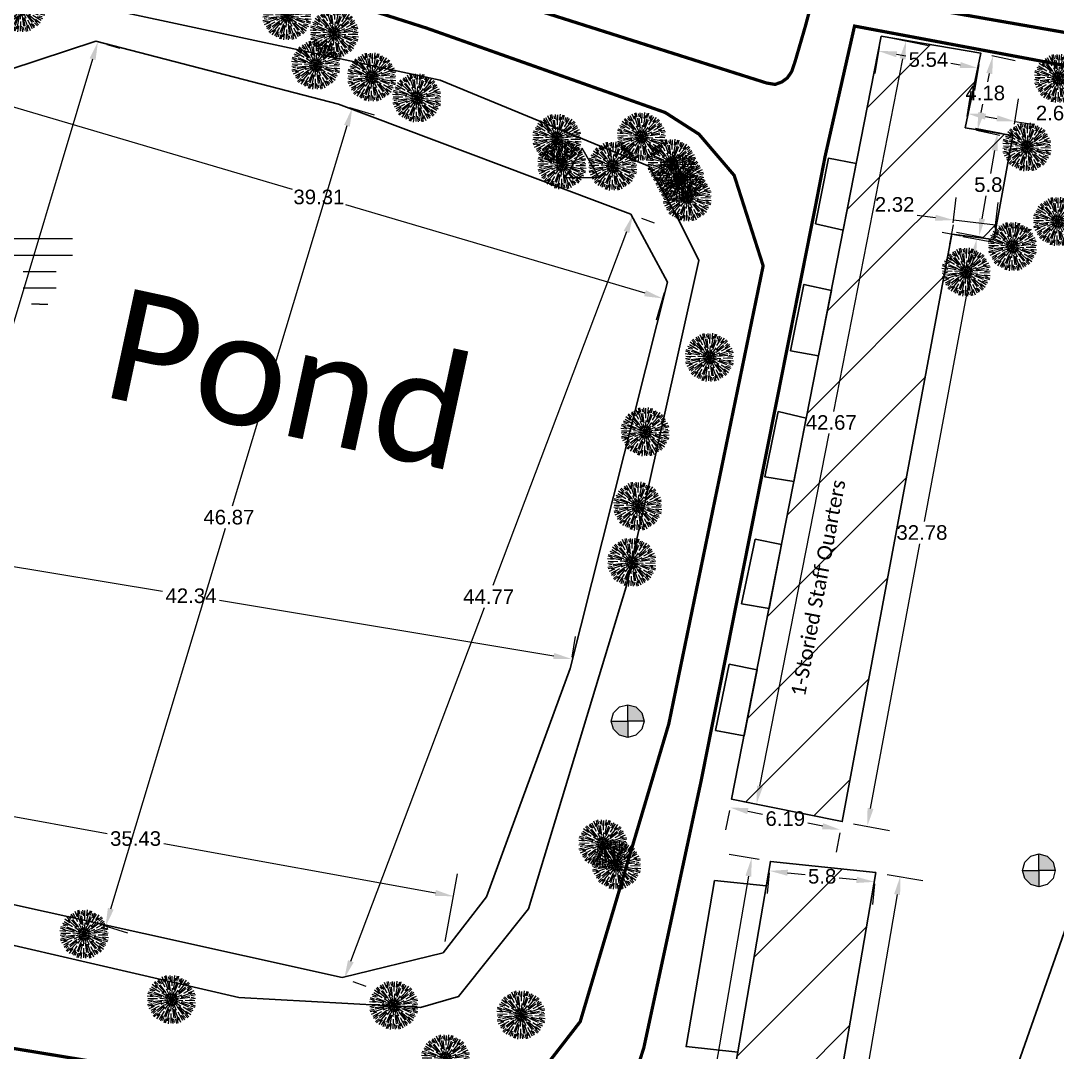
# Model space of a CAD drawing. Header units: metres. Extents: x 347471 to 695982, y 2547992 to 5097170.
# Drawn here: x 347566.7 to 347623.6, y 2548538.6 to 2548595.2 of the extents above; entities that cross this region are included whole.
import ezdxf

# ---------------------------------------------------------------- set-up
doc = ezdxf.new("R2010")
doc.units = ezdxf.units.M
doc.header["$PDMODE"] = 1
doc.header["$PDSIZE"] = -1
for name, color, linetype in [('Building', 1, 'Continuous'), ('Dim', 1, 'Continuous'), ('Electric Pole', 1, 'Continuous'), ('Gate', 1, 'Continuous'), ('POND', 176, 'Continuous'), ('pucca building', 140, 'Continuous'), ('Station Point', 1, 'Continuous'), ('Toe-Bottom line', 30, 'Continuous'), ('V-NODE-TREE', 62, 'Continuous'), ('WL', 5, 'Continuous')]:
    doc.layers.add(name, color=color, linetype=linetype)
doc.layers.add('Paved Road', color=201, linetype='Continuous', lineweight=18)
doc.layers.add('Property Line', color=1, linetype='Continuous', lineweight=30)
doc.styles.add('SFTR_Arial', font='arial.ttf')
doc.dimstyles.new('ISO-25', dxfattribs={"dimtxt": 2.5, "dimasz": 2.5, "dimexe": 1.25, "dimexo": 0.625, "dimtad": 1, "dimtxsty": 'Standard', "dimcen": 2.5, "dimadec": 0, "dimazin": 0, "dimtfac": 1, "dimtmove": 0, "dimatfit": 3, "dimfxl": 1, "dimarcsym": 0})
pattern_1 = [(45, (-358.141, 2.8265), (-2.2450640303, 2.2450640303), [])]

# ---------------------------------------------------------------- blocks, each defined once
blk = doc.blocks.new('Triangle_Large')
at = {"color": 0, "linetype": 'Continuous', "flags": 128}
blk.add_lwpolyline([(0, 1.08), (-0.92907, -0.54), (0.92907, -0.54)], close=True, dxfattribs=at)
blk = doc.blocks.new('Cross')
at = {"color": 0, "linetype": 'Continuous', "flags": 128}
for points in [[(0.54, 0), (-0.533, 0)], [(0, 0.534), (0, -0.534)]]:
    blk.add_lwpolyline(points, dxfattribs=at)
blk = doc.blocks.new('Waterfalls')
at = {"color": 0, "linetype": 'Continuous', "flags": 128}
for points in [[(-1.8, 2.7), (1.8, 2.7)], [(-1.8, 1.8), (1.8, 1.8)], [(-0.9, 0.9), (0.9, 0.9)], [(-0.9, 0), (0.9, 0)], [(-0.45, 0), (0, 0)], [(0, 0), (0, 0)], [(0, -0.9), (-0.45, -0.9)], [(0, -0.9), (0.45, -0.9)]]:
    blk.add_lwpolyline(points, dxfattribs=at)
blk = doc.blocks.new('Tree 6')
at = {"color": 0, "linetype": 'ByBlock', "lineweight": -2}
for p, q in [((-0.0535, 0.0869), (-0.066, 0.1055)), ((-0.0341, 0.087), (-0.0476, 0.1123)), ((-0.0211, 0.0671), (-0.0367, 0.1137)), ((-0.0185, 0.0919), (-0.0252, 0.1215)), ((-0.007, 0.051), (-0.0164, 0.1089)), ((-0.0101, 0.0987), (-0.0112, 0.1234)), ((-0.0029, 0.1021), (-0.0044, 0.1244)), ((0.0076, 0.1), (0.0063, 0.1165)), ((0.014, 0.0924), (0.0149, 0.121)), ((0.0153, 0.0686), (0.0251, 0.1168)), ((0.0299, 0.0888), (0.0389, 0.1178)), ((0.0405, 0.0905), (0.052, 0.1125)), ((0.0485, 0.0898), (0.0584, 0.1099)), ((-0.0898, 0.0485), (-0.1099, 0.0584)), ((-0.0828, 0.0566), (-0.0977, 0.0637)), ((-0.073, 0.0583), (-0.0974, 0.0734)), ((-0.0518, 0.0476), (-0.0886, 0.0801)), ((-0.0619, 0.0703), (-0.0826, 0.0926)), ((-0.0581, 0.0804), (-0.0714, 0.1013)), ((-0.0316, 0.0407), (-0.0686, 0.0861)), ((-0.0434, 0.0904), (-0.0528, 0.104)), ((-0.0263, 0.0426), (-0.0506, 0.0819)), ((-0.02, 0.0391), (-0.0429, 0.0841)), ((-0.0049, 0.0195), (-0.0149, 0.0567)), ((-0.0015, 0.05), (-0.0029, 0.0962)), ((0.0023, 0.0439), (0.0049, 0.0943)), ((0.0055, 0.0193), (0.0154, 0.0566)), ((0.0194, 0.0477), (0.0402, 0.1025)), ((0.0237, 0.0441), (0.0456, 0.0848)), ((0.0239, 0.0369), (0.0513, 0.0792)), ((0.0407, 0.0316), (0.0861, 0.0686)), ((0.0476, 0.0518), (0.0801, 0.0886)), ((0.0566, 0.0828), (0.0637, 0.0977)), ((0.0583, 0.073), (0.0734, 0.0974)), ((0.0703, 0.0619), (0.0926, 0.0826)), ((0.0804, 0.0581), (0.1013, 0.0714)), ((0.0869, 0.0535), (0.1055, 0.066)), ((0.0904, 0.0434), (0.104, 0.0528)), ((-0.0924, 0.014), (-0.121, 0.0149)), ((-0.0888, 0.0299), (-0.1178, 0.0389)), ((-0.0686, 0.0153), (-0.1168, 0.0251)), ((-0.1, 0.0076), (-0.1165, 0.0063)), ((-0.0905, 0.0405), (-0.1125, 0.052)), ((-0.0477, 0.0194), (-0.1025, 0.0402)), ((-0.0439, 0.0023), (-0.0943, 0.0049)), ((-0.0441, 0.0237), (-0.0848, 0.0456)), ((-0.0369, 0.0239), (-0.0792, 0.0513)), ((-0.0193, 0.0055), (-0.0566, 0.0154)), ((0, 0), (-0.0423, -0.0013)), ((-0.014, 0.0144), (-0.0413, 0.0417)), ((0, 0), (-0.0372, 0.02)), ((0, 0), (-0.036, -0.0222)), ((0, 0), (-0.0338, 0.0017)), ((0, 0), (-0.0302, -0.0154)), ((0, 0), (-0.0284, 0.0184)), ((0, 0), (-0.0222, 0.036)), ((0, 0), (-0.02, -0.0372)), ((0, 0), (-0.0184, -0.0284)), ((0, 0), (-0.0154, 0.0302)), ((0, 0), (-0.0017, -0.0338)), ((0, 0), (-0.0013, 0.0423)), ((0, 0), (0.02, 0.0372)), ((0, 0), (0.0017, 0.0338)), ((0, 0), (0.0184, 0.0284)), ((0, 0), (0.036, 0.0222)), ((0, 0), (0.0302, 0.0154)), ((0, 0), (0.0423, 0.0013)), ((0, 0), (0.0154, -0.0302)), ((0, 0), (0.0013, -0.0423)), ((0, 0), (0.0338, -0.0017)), ((0, 0), (0.0372, -0.02)), ((0, 0), (0.0284, -0.0184)), ((0, 0), (0.0222, -0.036)), ((0.0144, 0.014), (0.0417, 0.0413)), ((0.0195, 0.0049), (0.0567, 0.0149)), ((0.0391, 0.02), (0.0841, 0.0429)), ((0.0426, 0.0263), (0.0819, 0.0506)), ((0.05, 0.0015), (0.0962, 0.0029)), ((0.051, 0.007), (0.1089, 0.0164)), ((0.0671, 0.0211), (0.1137, 0.0367)), ((0.087, 0.0341), (0.1123, 0.0476)), ((0.0919, 0.0185), (0.1215, 0.0252)), ((0.0987, 0.0101), (0.1234, 0.0112)), ((0.1021, 0.0029), (0.1244, 0.0044)), ((-0.1021, -0.0029), (-0.1244, -0.0044)), ((-0.0987, -0.0101), (-0.1234, -0.0112)), ((-0.0919, -0.0185), (-0.1215, -0.0252)), ((-0.0671, -0.0211), (-0.1137, -0.0367)), ((-0.087, -0.0341), (-0.1123, -0.0476)), ((-0.051, -0.007), (-0.1089, -0.0164)), ((-0.0904, -0.0434), (-0.104, -0.0528)), ((-0.05, -0.0015), (-0.0962, -0.0029)), ((-0.0407, -0.0316), (-0.0861, -0.0686)), ((-0.0391, -0.02), (-0.0841, -0.0429)), ((-0.0426, -0.0263), (-0.0819, -0.0506)), ((-0.0476, -0.0518), (-0.0801, -0.0886)), ((-0.0195, -0.0049), (-0.0567, -0.0149)), ((-0.0239, -0.0369), (-0.0513, -0.0792)), ((-0.0237, -0.0441), (-0.0456, -0.0848)), ((-0.0144, -0.014), (-0.0417, -0.0413)), ((-0.0194, -0.0477), (-0.0402, -0.1025)), ((-0.0055, -0.0193), (-0.0154, -0.0566)), ((-0.0023, -0.0439), (-0.0049, -0.0943)), ((0.0015, -0.05), (0.0029, -0.0962)), ((0.0049, -0.0195), (0.0149, -0.0567)), ((0.007, -0.051), (0.0164, -0.1089)), ((0.014, -0.0144), (0.0413, -0.0417)), ((0.0193, -0.0055), (0.0566, -0.0154)), ((0.02, -0.0391), (0.0429, -0.0841)), ((0.0263, -0.0426), (0.0506, -0.0819)), ((0.0316, -0.0407), (0.0686, -0.0861)), ((0.0369, -0.0239), (0.0792, -0.0513)), ((0.0439, -0.0023), (0.0943, -0.0049)), ((0.0441, -0.0237), (0.0848, -0.0456)), ((0.0477, -0.0194), (0.1025, -0.0402)), ((0.0518, -0.0476), (0.0886, -0.0801)), ((0.0686, -0.0153), (0.1168, -0.0251)), ((0.0888, -0.0299), (0.1178, -0.0389)), ((0.0898, -0.0485), (0.1099, -0.0584)), ((0.0905, -0.0405), (0.1125, -0.052)), ((0.0924, -0.014), (0.121, -0.0149)), ((0.1, -0.0076), (0.1165, -0.0063)), ((-0.0869, -0.0535), (-0.1055, -0.066)), ((-0.0804, -0.0581), (-0.1013, -0.0714)), ((-0.0703, -0.0619), (-0.0926, -0.0826)), ((-0.0583, -0.073), (-0.0734, -0.0974)), ((-0.0566, -0.0828), (-0.0637, -0.0977)), ((-0.0485, -0.0898), (-0.0584, -0.1099)), ((-0.0405, -0.0905), (-0.052, -0.1125)), ((-0.0299, -0.0888), (-0.0389, -0.1178)), ((-0.0153, -0.0686), (-0.0251, -0.1168)), ((-0.014, -0.0924), (-0.0149, -0.121)), ((-0.0076, -0.1), (-0.0063, -0.1165)), ((0.0029, -0.1021), (0.0044, -0.1244)), ((0.0101, -0.0987), (0.0112, -0.1234)), ((0.0185, -0.0919), (0.0252, -0.1215)), ((0.0211, -0.0671), (0.0367, -0.1137)), ((0.0341, -0.087), (0.0476, -0.1123)), ((0.0434, -0.0904), (0.0528, -0.104)), ((0.0535, -0.0869), (0.066, -0.1055)), ((0.0581, -0.0804), (0.0714, -0.1013)), ((0.0619, -0.0703), (0.0826, -0.0926)), ((0.073, -0.0583), (0.0974, -0.0734)), ((0.0828, -0.0566), (0.0977, -0.0637))]:
    blk.add_line(p, q, dxfattribs=at)
blk = doc.blocks.new('Benchmark')
at = {"linetype": 'Continuous'}
for points in [[(0, 0), (0, 1.8), (0.9, 1.55), (1.55, 0.9), (1.8, 0)], [(0, 0), (0, -1.8), (-0.9, -1.55), (-1.55, -0.9), (-1.8, 0)]]:
    blk.add_hatch(color=0, dxfattribs=at).paths.add_polyline_path(points)
at = {"color": 0, "linetype": 'Continuous', "flags": 128}
for points in [[(-1.8, 0), (-1.55, 0.9), (-0.9, 1.55), (0, 1.8), (0.9, 1.55), (1.55, 0.9), (1.8, 0), (1.55, -0.9), (0.9, -1.55), (0, -1.8), (-0.9, -1.55), (-1.55, -0.9)], [(0, 0), (0, 1.8), (0.9, 1.55), (1.55, 0.9), (1.8, 0)], [(0, 0), (0, -1.8), (-0.9, -1.55), (-1.55, -0.9), (-1.8, 0)]]:
    blk.add_lwpolyline(points, close=True, dxfattribs=at)
blk = doc.blocks.new('*D25')
at = {"layer": 'Defpoints', "color": 0, "transparency": 16777216}
for p in [(347624.703, 2548547.177), (347614.184, 2548517.238), (347617.378, 2548516.115)]:
    blk.add_point(p, dxfattribs=at)
at = {"layer": 'Dim', "color": 0, "lineweight": -2, "transparency": 16777216}
for p, q in [((347625.293, 2548546.97), (347629.077, 2548545.641)), ((347627.566, 2548545.112), (347622.852, 2548531.694)), ((347617.71, 2548517.059), (347622.424, 2548530.477)), ((347614.774, 2548517.03), (347618.557, 2548515.701))]:
    blk.add_line(p, q, dxfattribs=at)
at = {"layer": 'Dim', "color": 0, "transparency": 16777216}
for points in [[(347627.409, 2548545.167), (347627.723, 2548545.056), (347627.897, 2548546.055)], [(347617.552, 2548517.114), (347617.867, 2548517.004), (347617.378, 2548516.115)]]:
    blk.add_solid(points, dxfattribs=at)
at = {"layer": 'Dim', "color": 0, "transparency": 16777216, "insert": (347622.638, 2548531.085), "char_height": 0.8, "attachment_point": 5, "style": 'SFTR_Arial'}
blk.add_mtext('31.73', dxfattribs=at)
blk = doc.blocks.new('*D106')
at = {"layer": 'Defpoints', "color": 0, "transparency": 16777216}
for p in [(347613.649, 2548548.439), (347608.534, 2548518.59), (347609.875, 2548518.36)]:
    blk.add_point(p, dxfattribs=at)
at = {"layer": 'Dim', "color": 0, "lineweight": -2, "transparency": 16777216}
for p, q in [((347614.265, 2548548.333), (347616.222, 2548547.998)), ((347614.821, 2548547.223), (347612.537, 2548533.893)), ((347610.044, 2548519.345), (347612.328, 2548532.676)), ((347609.15, 2548518.484), (347611.107, 2548518.149))]:
    blk.add_line(p, q, dxfattribs=at)
at = {"layer": 'Dim', "color": 0, "transparency": 16777216}
for points in [[(347614.657, 2548547.251), (347614.986, 2548547.195), (347614.99, 2548548.209)], [(347609.88, 2548519.373), (347610.208, 2548519.317), (347609.875, 2548518.36)]]:
    blk.add_solid(points, dxfattribs=at)
at = {"layer": 'Dim', "color": 0, "transparency": 16777216, "insert": (347612.433, 2548533.284), "char_height": 0.8, "attachment_point": 5, "style": 'SFTR_Arial'}
blk.add_mtext('30.28', dxfattribs=at)
blk = doc.blocks.new('*D107')
at = {"layer": 'Defpoints', "color": 0, "transparency": 16777216}
for p in [(347607.874, 2548549.041), (347601.719, 2548519.373), (347602.76, 2548519.195)]:
    blk.add_point(p, dxfattribs=at)
at = {"layer": 'Dim', "color": 0, "lineweight": -2, "transparency": 16777216}
for p, q in [((347607.258, 2548549.146), (347605.602, 2548549.43)), ((347606.665, 2548548.233), (347604.381, 2548534.905)), ((347601.888, 2548520.358), (347604.173, 2548533.687)), ((347602.144, 2548519.3), (347600.487, 2548519.584))]:
    blk.add_line(p, q, dxfattribs=at)
at = {"layer": 'Dim', "color": 0, "transparency": 16777216}
for points in [[(347606.501, 2548548.261), (347606.83, 2548548.205), (347606.834, 2548549.219)], [(347601.724, 2548520.387), (347602.053, 2548520.33), (347601.719, 2548519.373)]]:
    blk.add_solid(points, dxfattribs=at)
at = {"layer": 'Dim', "color": 0, "transparency": 16777216, "insert": (347604.277, 2548534.296), "char_height": 0.8, "attachment_point": 5, "style": 'SFTR_Arial'}
blk.add_mtext('30.28', dxfattribs=at)
blk = doc.blocks.new('*D108')
at = {"layer": 'Defpoints', "color": 0, "transparency": 16777216}
for p in [(347607.874, 2548549.041), (347607.821, 2548548.524), (347613.647, 2548548.439)]:
    blk.add_point(p, dxfattribs=at)
at = {"layer": 'Dim', "color": 0, "lineweight": -2, "transparency": 16777216}
for p, q in [((347607.81, 2548548.419), (347607.691, 2548547.281)), ((347608.815, 2548548.421), (347609.778, 2548548.32)), ((347612.598, 2548548.026), (347611.636, 2548548.127)), ((347613.582, 2548547.817), (347613.463, 2548546.679))]:
    blk.add_line(p, q, dxfattribs=at)
at = {"layer": 'Dim', "color": 0, "transparency": 16777216}
for points in [[(347608.832, 2548548.586), (347608.798, 2548548.255), (347607.821, 2548548.524)], [(347612.616, 2548548.192), (347612.581, 2548547.86), (347613.593, 2548547.923)]]:
    blk.add_solid(points, dxfattribs=at)
at = {"layer": 'Dim', "color": 0, "transparency": 16777216, "insert": (347610.707, 2548548.223), "char_height": 0.8, "attachment_point": 5, "style": 'SFTR_Arial'}
blk.add_mtext('5.8', dxfattribs=at)
blk = doc.blocks.new('*D109')
at = {"layer": 'Defpoints', "color": 0, "transparency": 16777216}
for p in [(347605.743, 2548552.453), (347605.652, 2548552), (347611.808, 2548551.227)]:
    blk.add_point(p, dxfattribs=at)
at = {"layer": 'Dim', "color": 0, "lineweight": -2, "transparency": 16777216}
for p, q in [((347605.619, 2548551.84), (347605.404, 2548550.775)), ((347606.632, 2548551.802), (347607.442, 2548551.638)), ((347610.736, 2548550.973), (347609.926, 2548551.136)), ((347611.684, 2548550.615), (347611.469, 2548549.549))]:
    blk.add_line(p, q, dxfattribs=at)
at = {"layer": 'Dim', "color": 0, "transparency": 16777216}
for points in [[(347606.665, 2548551.965), (347606.599, 2548551.639), (347605.652, 2548552)], [(347610.769, 2548551.136), (347610.703, 2548550.809), (347611.716, 2548550.775)]]:
    blk.add_solid(points, dxfattribs=at)
at = {"layer": 'Dim', "color": 0, "transparency": 16777216, "insert": (347608.684, 2548551.387), "char_height": 0.8, "attachment_point": 5, "style": 'SFTR_Arial'}
blk.add_mtext('6.19', dxfattribs=at)
blk = doc.blocks.new('*D110')
at = {"layer": 'Defpoints', "color": 0, "transparency": 16777216}
for p in [(347617.813, 2548583.451), (347611.808, 2548551.227), (347613.178, 2548550.972)]:
    blk.add_point(p, dxfattribs=at)
at = {"layer": 'Dim', "color": 0, "lineweight": -2, "transparency": 16777216}
for p, q in [((347618.428, 2548583.336), (347620.413, 2548582.966)), ((347619.001, 2548582.212), (347616.295, 2548567.692)), ((347613.362, 2548551.955), (347616.068, 2548566.475)), ((347612.422, 2548551.113), (347614.407, 2548550.743))]:
    blk.add_line(p, q, dxfattribs=at)
at = {"layer": 'Dim', "color": 0, "transparency": 16777216}
for points in [[(347618.837, 2548582.243), (347619.164, 2548582.182), (347619.184, 2548583.195)], [(347613.198, 2548551.985), (347613.525, 2548551.924), (347613.178, 2548550.972)]]:
    blk.add_solid(points, dxfattribs=at)
at = {"layer": 'Dim', "color": 0, "transparency": 16777216, "insert": (347616.181, 2548567.084), "char_height": 0.8, "attachment_point": 5, "style": 'SFTR_Arial'}
blk.add_mtext('32.78', dxfattribs=at)
blk = doc.blocks.new('*D111')
at = {"layer": 'Defpoints', "color": 0, "transparency": 16777216}
for p in [(347613.947, 2548594.324), (347615.309, 2548594.057), (347605.743, 2548552.453)]:
    blk.add_point(p, dxfattribs=at)
at = {"layer": 'Dim', "color": 0, "lineweight": -2, "transparency": 16777216}
for p, q in [((347614.56, 2548594.203), (347616.536, 2548593.816)), ((347615.117, 2548593.075), (347611.326, 2548573.73)), ((347607.297, 2548553.167), (347611.088, 2548572.513)), ((347606.356, 2548552.332), (347608.332, 2548551.945))]:
    blk.add_line(p, q, dxfattribs=at)
at = {"layer": 'Dim', "color": 0, "transparency": 16777216}
for points in [[(347614.953, 2548593.107), (347615.28, 2548593.043), (347615.309, 2548594.057)], [(347607.134, 2548553.199), (347607.461, 2548553.135), (347607.105, 2548552.186)]]:
    blk.add_solid(points, dxfattribs=at)
at = {"layer": 'Dim', "color": 0, "transparency": 16777216, "insert": (347611.207, 2548573.121), "char_height": 0.8, "attachment_point": 5, "style": 'SFTR_Arial'}
blk.add_mtext('42.67', dxfattribs=at)
blk = doc.blocks.new('*D112')
at = {"layer": 'Defpoints', "color": 0, "transparency": 16777216}
for p in [(347613.947, 2548594.324), (347619.408, 2548593.389), (347619.267, 2548592.565)]:
    blk.add_point(p, dxfattribs=at)
at = {"layer": 'Dim', "color": 0, "lineweight": -2, "transparency": 16777216}
for p, q in [((347613.842, 2548593.707), (347613.595, 2548592.268)), ((347614.792, 2548593.332), (347615.299, 2548593.245)), ((347618.281, 2548592.734), (347617.774, 2548592.821)), ((347619.303, 2548592.772), (347619.056, 2548591.333))]:
    blk.add_line(p, q, dxfattribs=at)
at = {"layer": 'Dim', "color": 0, "transparency": 16777216}
for points in [[(347614.82, 2548593.496), (347614.764, 2548593.167), (347613.806, 2548593.5)], [(347618.31, 2548592.898), (347618.253, 2548592.57), (347619.267, 2548592.565)]]:
    blk.add_solid(points, dxfattribs=at)
at = {"layer": 'Dim', "color": 0, "transparency": 16777216, "insert": (347616.537, 2548593.033), "char_height": 0.8, "attachment_point": 5, "style": 'SFTR_Arial'}
blk.add_mtext('5.54', dxfattribs=at)
blk = doc.blocks.new('*D113')
at = {"layer": 'Defpoints', "color": 0, "transparency": 16777216}
for p in [(347619.408, 2548593.389), (347618.556, 2548589.293), (347619.227, 2548589.153)]:
    blk.add_point(p, dxfattribs=at)
at = {"layer": 'Dim', "color": 0, "lineweight": -2, "transparency": 16777216}
for p, q in [((347620.02, 2548593.261), (347621.303, 2548592.994)), ((347619.876, 2548592.27), (347619.78, 2548591.809)), ((347619.431, 2548590.132), (347619.527, 2548590.592)), ((347619.168, 2548589.165), (347620.451, 2548588.898))]:
    blk.add_line(p, q, dxfattribs=at)
at = {"layer": 'Dim', "color": 0, "transparency": 16777216}
for points in [[(347619.712, 2548592.304), (347620.039, 2548592.236), (347620.079, 2548593.249)], [(347619.268, 2548590.166), (347619.594, 2548590.098), (347619.227, 2548589.153)]]:
    blk.add_solid(points, dxfattribs=at)
at = {"layer": 'Dim', "color": 0, "transparency": 16777216, "insert": (347619.653, 2548591.201), "char_height": 0.8, "attachment_point": 5, "style": 'SFTR_Arial'}
blk.add_mtext('4.18', dxfattribs=at)
blk = doc.blocks.new('*D114')
at = {"layer": 'Defpoints', "color": 0, "transparency": 16777216}
for p in [(347621.285, 2548589.648), (347618.556, 2548589.293), (347621.16, 2548588.873)]:
    blk.add_point(p, dxfattribs=at)
at = {"layer": 'Dim', "color": 0, "lineweight": -2, "transparency": 16777216}
for p, q in [((347618.655, 2548589.91), (347618.879, 2548591.301)), ((347621.259, 2548589.49), (347621.483, 2548590.882)), ((347619.668, 2548589.908), (347620.297, 2548589.807)), ((347621.285, 2548589.648), (347622.272, 2548589.489))]:
    blk.add_line(p, q, dxfattribs=at)
at = {"layer": 'Dim', "color": 0, "transparency": 16777216}
for points in [[(347619.694, 2548590.072), (347619.641, 2548589.743), (347618.681, 2548590.067)], [(347620.324, 2548589.971), (347620.271, 2548589.642), (347621.285, 2548589.648)]]:
    blk.add_solid(points, dxfattribs=at)
at = {"layer": 'Dim', "color": 0, "transparency": 16777216, "insert": (347623.516, 2548590.097), "char_height": 0.8, "attachment_point": 5, "style": 'SFTR_Arial'}
blk.add_mtext('2.64', dxfattribs=at)
blk = doc.blocks.new('*D115')
at = {"layer": 'Defpoints', "color": 0, "transparency": 16777216}
for p in [(347621.16, 2548588.873), (347619.301, 2548583.319), (347620.116, 2548583.17)]:
    blk.add_point(p, dxfattribs=at)
at = {"layer": 'Dim', "color": 0, "lineweight": -2, "transparency": 16777216}
for p, q in [((347620.545, 2548588.986), (347619.116, 2548589.248)), ((347620.165, 2548588.039), (347619.935, 2548586.779)), ((347619.481, 2548584.302), (347619.712, 2548585.562)), ((347619.501, 2548583.282), (347618.072, 2548583.544))]:
    blk.add_line(p, q, dxfattribs=at)
at = {"layer": 'Dim', "color": 0, "transparency": 16777216}
for points in [[(347620.001, 2548588.069), (347620.329, 2548588.009), (347620.345, 2548589.022)], [(347619.317, 2548584.332), (347619.645, 2548584.272), (347619.301, 2548583.319)]]:
    blk.add_solid(points, dxfattribs=at)
at = {"layer": 'Dim', "color": 0, "transparency": 16777216, "insert": (347619.823, 2548586.171), "char_height": 0.8, "attachment_point": 5, "style": 'SFTR_Arial'}
blk.add_mtext('5.8', dxfattribs=at)
blk = doc.blocks.new('*D116')
at = {"layer": 'Defpoints', "color": 0, "transparency": 16777216}
for p in [(347617.909, 2548584.233), (347617.813, 2548583.451), (347620.116, 2548583.17)]:
    blk.add_point(p, dxfattribs=at)
at = {"layer": 'Dim', "color": 0, "lineweight": -2, "transparency": 16777216}
for p, q in [((347617.889, 2548584.071), (347618.06, 2548585.474)), ((347620.192, 2548583.79), (347620.363, 2548585.192)), ((347616.916, 2548584.354), (347615.924, 2548584.476)), ((347620.212, 2548583.952), (347617.909, 2548584.233)), ((347621.204, 2548583.83), (347622.197, 2548583.709))]:
    blk.add_line(p, q, dxfattribs=at)
at = {"layer": 'Dim', "color": 0, "transparency": 16777216}
for points in [[(347616.936, 2548584.52), (347616.896, 2548584.189), (347617.909, 2548584.233)], [(347621.224, 2548583.996), (347621.184, 2548583.665), (347620.212, 2548583.952)]]:
    blk.add_solid(points, dxfattribs=at)
at = {"layer": 'Dim', "color": 0, "transparency": 16777216, "insert": (347614.682, 2548585.084), "char_height": 0.8, "attachment_point": 5, "style": 'SFTR_Arial'}
blk.add_mtext('2.32', dxfattribs=at)
blk = doc.blocks.new('*D129')
at = {"layer": 'Defpoints', "color": 0, "transparency": 16777216}
for p in [(347584.178, 2548590.589), (347584.929, 2548590.362), (347570.65, 2548545.717)]:
    blk.add_point(p, dxfattribs=at)
at = {"layer": 'Dim', "color": 0, "lineweight": -2, "transparency": 16777216}
for p, q in [((347584.776, 2548590.408), (347586.126, 2548590.001)), ((347584.64, 2548589.405), (347578.349, 2548568.535)), ((347571.69, 2548546.448), (347577.982, 2548567.318)), ((347571.249, 2548545.536), (347572.598, 2548545.129))]:
    blk.add_line(p, q, dxfattribs=at)
at = {"layer": 'Dim', "color": 0, "transparency": 16777216}
for points in [[(347584.481, 2548589.453), (347584.8, 2548589.357), (347584.929, 2548590.362)], [(347571.53, 2548546.496), (347571.85, 2548546.399), (347571.401, 2548545.49)]]:
    blk.add_solid(points, dxfattribs=at)
at = {"layer": 'Dim', "color": 0, "transparency": 16777216, "insert": (347578.165, 2548567.926), "char_height": 0.8, "attachment_point": 5, "style": 'SFTR_Arial'}
blk.add_mtext('46.87', dxfattribs=at)
blk = doc.blocks.new('*D130')
at = {"layer": 'Defpoints', "color": 0, "transparency": 16777216}
for p in [(347555.199, 2548567.077), (347555.113, 2548566.561), (347596.885, 2548559.634)]:
    blk.add_point(p, dxfattribs=at)
at = {"layer": 'Dim', "color": 0, "lineweight": -2, "transparency": 16777216}
for p, q in [((347555.216, 2548567.178), (347555.403, 2548568.31)), ((347556.185, 2548566.913), (347574.52, 2548563.872)), ((347595.984, 2548560.312), (347577.649, 2548563.353)), ((347596.987, 2548560.25), (347597.175, 2548561.382))]:
    blk.add_line(p, q, dxfattribs=at)
at = {"layer": 'Dim', "color": 0, "transparency": 16777216}
for points in [[(347556.213, 2548567.077), (347556.158, 2548566.749), (347555.199, 2548567.077)], [(347596.011, 2548560.477), (347595.957, 2548560.148), (347596.97, 2548560.149)]]:
    blk.add_solid(points, dxfattribs=at)
at = {"layer": 'Dim', "color": 0, "transparency": 16777216, "insert": (347576.085, 2548563.613), "char_height": 0.8, "attachment_point": 5, "style": 'SFTR_Arial'}
blk.add_mtext('42.34', dxfattribs=at)
blk = doc.blocks.new('*D131')
at = {"layer": 'Defpoints', "color": 0, "transparency": 16777216}
for p in [(347564.518, 2548591.958), (347602.218, 2548580.83), (347601.953, 2548579.931)]:
    blk.add_point(p, dxfattribs=at)
at = {"layer": 'Dim', "color": 0, "lineweight": -2, "transparency": 16777216}
for p, q in [((347564.341, 2548591.358), (347563.899, 2548589.86)), ((347565.212, 2548590.776), (347581.63, 2548585.93)), ((347600.994, 2548580.214), (347584.575, 2548585.06)), ((347602.041, 2548580.23), (347601.599, 2548578.732))]:
    blk.add_line(p, q, dxfattribs=at)
at = {"layer": 'Dim', "color": 0, "transparency": 16777216}
for points in [[(347565.259, 2548590.936), (347565.165, 2548590.616), (347564.253, 2548591.059)], [(347601.041, 2548580.374), (347600.946, 2548580.054), (347601.953, 2548579.931)]]:
    blk.add_solid(points, dxfattribs=at)
at = {"layer": 'Dim', "color": 0, "transparency": 16777216, "insert": (347583.103, 2548585.495), "char_height": 0.8, "attachment_point": 5, "style": 'SFTR_Arial'}
blk.add_mtext('39.31', dxfattribs=at)
blk = doc.blocks.new('*D132')
at = {"layer": 'Defpoints', "color": 0, "transparency": 16777216}
for p in [(347555.055, 2548550.351), (347590.475, 2548547.131), (347589.912, 2548544.026)]:
    blk.add_point(p, dxfattribs=at)
at = {"layer": 'Dim', "color": 0, "lineweight": -2, "transparency": 16777216}
for p, q in [((347555.167, 2548550.965), (347555.842, 2548554.686)), ((347556.602, 2548553.277), (347571.497, 2548550.574)), ((347589.492, 2548547.309), (347574.596, 2548550.012)), ((347590.024, 2548544.64), (347590.699, 2548548.361))]:
    blk.add_line(p, q, dxfattribs=at)
at = {"layer": 'Dim', "color": 0, "transparency": 16777216}
for points in [[(347556.632, 2548553.441), (347556.573, 2548553.113), (347555.618, 2548553.456)], [(347589.521, 2548547.473), (347589.462, 2548547.145), (347590.475, 2548547.131)]]:
    blk.add_solid(points, dxfattribs=at)
at = {"layer": 'Dim', "color": 0, "transparency": 16777216, "insert": (347573.047, 2548550.293), "char_height": 0.8, "attachment_point": 5, "style": 'SFTR_Arial'}
blk.add_mtext('35.43', dxfattribs=at)
blk = doc.blocks.new('*D133')
at = {"layer": 'Defpoints', "color": 0, "transparency": 16777216}
for p in [(347570.874, 2548594.049), (347557.249, 2548548.685), (347557.356, 2548548.652)]:
    blk.add_point(p, dxfattribs=at)
at = {"layer": 'Dim', "color": 0, "lineweight": -2, "transparency": 16777216}
for p, q in [((347571.473, 2548593.869), (347572.178, 2548593.657)), ((347570.693, 2548593.059), (347564.351, 2548571.943)), ((347557.643, 2548549.61), (347563.985, 2548570.726)), ((347557.848, 2548548.505), (347558.553, 2548548.293))]:
    blk.add_line(p, q, dxfattribs=at)
at = {"layer": 'Dim', "color": 0, "transparency": 16777216}
for points in [[(347570.533, 2548593.107), (347570.853, 2548593.011), (347570.981, 2548594.016)], [(347557.484, 2548549.658), (347557.803, 2548549.562), (347557.356, 2548548.652)]]:
    blk.add_solid(points, dxfattribs=at)
at = {"layer": 'Dim', "color": 0, "transparency": 16777216, "insert": (347564.168, 2548571.334), "char_height": 0.8, "attachment_point": 5, "style": 'SFTR_Arial'}
blk.add_mtext('47.37', dxfattribs=at)
blk = doc.blocks.new('*D134')
at = {"layer": 'Defpoints', "color": 0, "transparency": 16777216}
for p in [(347600.209, 2548584.56), (347584.382, 2548542.676), (347584.501, 2548542.631)]:
    blk.add_point(p, dxfattribs=at)
at = {"layer": 'Dim', "color": 0, "lineweight": -2, "transparency": 16777216}
for p, q in [((347600.794, 2548584.339), (347601.497, 2548584.073)), ((347599.974, 2548583.579), (347592.641, 2548564.173)), ((347584.854, 2548543.566), (347592.187, 2548562.973)), ((347584.967, 2548542.455), (347585.67, 2548542.189))]:
    blk.add_line(p, q, dxfattribs=at)
at = {"layer": 'Dim', "color": 0, "transparency": 16777216}
for points in [[(347599.818, 2548583.638), (347600.13, 2548583.52), (347600.328, 2548584.515)], [(347584.698, 2548543.625), (347585.01, 2548543.507), (347584.501, 2548542.631)]]:
    blk.add_solid(points, dxfattribs=at)
at = {"layer": 'Dim', "color": 0, "transparency": 16777216, "insert": (347592.414, 2548563.573), "char_height": 0.8, "attachment_point": 5, "style": 'SFTR_Arial'}
blk.add_mtext('44.77', dxfattribs=at)

msp = doc.modelspace()

# ---------------------------------------------------------------- hatches: boundary and pattern name
at = {"layer": 'Gate', "true_color": 0x7aafdf}
h = msp.add_hatch(dxfattribs=at)
h.set_pattern_fill('ANSI31', color=143)
h.set_pattern_definition(pattern_1)
h.paths.add_polyline_path([(347594.969, 2548609.468), (347569.618, 2548616.388), (347568.47, 2548611.457), (347567.942, 2548606.982), (347570.287, 2548604.837), (347581.713, 2548602.83), (347581.571, 2548601.946), (347581.965, 2548601.565), (347582.56, 2548601.67), (347582.818, 2548602.635), (347587.578, 2548601.851), (347588.683, 2548606.592), (347593.919, 2548605.543)])
h.paths.add_polyline_path([(347571.227, 2548590.209), (347572.402, 2548596.054), (347575.147, 2548595.502), (347573.972, 2548589.657)], flags=9)
h = msp.add_hatch(dxfattribs=at)
h.set_pattern_fill('ANSI31', color=143)
h.set_pattern_definition(pattern_1)
h.paths.add_polyline_path([(347621.137, 2548588.745), (347620.84, 2548588.925), (347618.556, 2548589.293), (347619.408, 2548593.389), (347613.947, 2548594.324), (347605.743, 2548552.453), (347611.808, 2548551.23), (347617.813, 2548583.451), (347620.116, 2548583.17)])
h.paths.add_polyline_path([(347608.743, 2548558.038), (347611.619, 2548573.293), (347612.873, 2548573.057), (347609.997, 2548557.802)], flags=24)
h = msp.add_hatch(dxfattribs=at)
h.set_pattern_fill('ANSI31', color=143)
h.set_pattern_definition(pattern_1)
h.paths.add_polyline_path([(347613.649, 2548548.439), (347607.874, 2548549.041), (347602.759, 2548519.189), (347608.534, 2548518.587)])
h.paths.add_polyline_path([(347605.91, 2548526.648), (347608.814, 2548542.053), (347610.068, 2548541.817), (347607.164, 2548526.412)], flags=24)

# ---------------------------------------------------------------- linework, layer by layer
at = {"layer": 'Building', "flags": 128}
msp.add_lwpolyline([(347617.813, 2548583.451), (347611.811, 2548551.229), (347605.743, 2548552.453), (347613.947, 2548594.324), (347619.408, 2548593.389), (347618.556, 2548589.293), (347621.16, 2548588.873), (347620.116, 2548583.17)], close=True, dxfattribs=at)
at = {"layer": 'Paved Road', "color": 1, "linetype": 'Continuous', "ltscale": 20, "const_width": 0.178}
for points in [[(347610.35, 2548596.981), (347609.784, 2548594.856), (347609.208, 2548592.88), (347609.032, 2548592.371), (347608.796, 2548592.029), (347608.504, 2548591.812), (347608.126, 2548591.673), (347607.662, 2548591.75), (347567.28, 2548604.558)], [(347558.277, 2548595.508), (347552.185, 2548586.429), (347549.464, 2548578.627), (347544.128, 2548565.258), (347540.372, 2548550.696), (347540.261, 2548550.14), (347540.254, 2548549.72), (347540.411, 2548549.309), (347550.962, 2548542.399), (347552.372, 2548541.514), (347560.008, 2548539.824), (347583.504, 2548535.96), (347590.831, 2548535.551), (347591.401, 2548535.675), (347595.125, 2548537.268), (347597.437, 2548540.253), (347602.294, 2548556.584), (347607.471, 2548581.722), (347605.882, 2548586.683), (347603.949, 2548588.945), (347602.098, 2548590.132), (347589.013, 2548594.762), (347574.474, 2548599.41)], [(347630.865, 2548593.329), (347612.598, 2548596.521)], [(347564.808, 2548535.657), (347587.35, 2548532.515), (347589.442, 2548531.445), (347591.876, 2548528.603), (347593.837, 2548519.5), (347593.126, 2548511.035), (347596.027, 2548510.718), (347596.204, 2548511.93), (347596.616, 2548516.423), (347596.043, 2548522.534), (347594.548, 2548530.573), (347594.548, 2548531.417), (347594.663, 2548531.868), (347594.913, 2548532.097), (347595.378, 2548532.368), (347596.265, 2548532.604), (347598.442, 2548533.308), (347600.067, 2548536.129), (347600.926, 2548538.819), (347604.065, 2548553.443), (347610.324, 2548584.914), (347610.872, 2548587.742), (347612.483, 2548594.875), (347628.597, 2548591.849)]]:
    msp.add_lwpolyline(points, dxfattribs=at)
at = {"layer": 'POND', "color": 159, "linetype": 'ByBlock', "lineweight": 30, "true_color": 0x22346e, "flags": 128}
msp.add_lwpolyline([(347557.203, 2548546.552), (347551.693, 2548549.61), (347551.324, 2548554.481), (347553.8, 2548571.224), (347555.982, 2548581.282), (347556.922, 2548584.038), (347563.304, 2548593.787), (347567.052, 2548595.599), (347571.052, 2548595.92), (347589.746, 2548591.908), (347601.195, 2548587.192), (347602.771, 2548584.364), (347603.939, 2548582.009), (347599.961, 2548564.103), (347594.606, 2548546.436), (347590.768, 2548541.634), (347588.679, 2548541.025), (347578.707, 2548541.579)], close=True, dxfattribs=at)
at = {"layer": 'Property Line', "color": 6, "flags": 128}
msp.add_lwpolyline([(347567.669, 2548616.936), (347568.564, 2548616.706), (347595.342, 2548609.428), (347595.647, 2548609.327), (347616.095, 2548605.355), (347625.131, 2548603.462), (347630.238, 2548602.457), (347632.277, 2548602.241), (347646.265, 2548599.653), (347632.739, 2548567.169), (347624.703, 2548547.177), (347614.184, 2548517.238), (347608.145, 2548502.962), (347575.639, 2548512.519), (347562.846, 2548515.914), (347562.441, 2548515.945), (347483.492, 2548538.898)], dxfattribs=at)
at = {"layer": 'pucca building', "lineweight": 30}
for points in [[(347613.947, 2548594.324), (347619.408, 2548593.389), (347618.556, 2548589.293), (347621.16, 2548588.873), (347620.116, 2548583.17), (347617.813, 2548583.451), (347611.808, 2548551.227), (347605.743, 2548552.453), (347613.947, 2548594.324)], [(347609.157, 2548569.879), (347607.572, 2548570.142), (347608.298, 2548573.721), (347609.839, 2548573.36), (347609.155, 2548569.868)], [(347613.647, 2548548.439), (347607.874, 2548549.041), (347602.76, 2548519.195)], [(347613.649, 2548548.439), (347608.534, 2548518.59)], [(347604.804, 2548547.994), (347603.242, 2548538.88), (347606.082, 2548538.584)], [(347604.81, 2548547.993), (347607.644, 2548547.698)]]:
    msp.add_lwpolyline(points, dxfattribs=at)
for points in [[(347610.346, 2548584.024), (347611.053, 2548587.624), (347612.578, 2548587.335), (347611.862, 2548583.685)], [(347608.978, 2548577.063), (347609.707, 2548580.698), (347611.214, 2548580.375), (347610.509, 2548576.777)], [(347606.279, 2548563.184), (347607.041, 2548566.718), (347608.482, 2548566.43), (347607.793, 2548562.916)], [(347604.864, 2548556.225), (347605.609, 2548559.861), (347607.135, 2548559.555), (347606.426, 2548555.936)]]:
    msp.add_lwpolyline(points, close=True, dxfattribs=at)
at = {"layer": 'Toe-Bottom line', "color": 159, "linetype": 'ByBlock', "lineweight": 30, "true_color": 0x22346e, "flags": 128}
msp.add_lwpolyline([(347584.382, 2548542.676), (347589.912, 2548544.026), (347592.299, 2548547.104), (347596.885, 2548559.634), (347602.218, 2548580.83), (347600.209, 2548584.56), (347584.178, 2548590.589), (347570.874, 2548594.049), (347564.518, 2548591.958), (347559.864, 2548583.169), (347555.186, 2548566.999), (347553.465, 2548556.622), (347555.055, 2548550.351), (347557.249, 2548548.685)], close=True, dxfattribs=at)

# ---------------------------------------------------------------- block references
at = {"layer": 'Building', "rotation": 259.4476351883852}
msp.add_blockref('Cross', (347617.813, 2548583.451), dxfattribs=at)
at = {"layer": 'Electric Pole', "xscale": 0.5, "yscale": 0.5, "zscale": 0.5}
for p in [(347600.04, 2548556.741), (347622.597, 2548548.551)]:
    msp.add_blockref('Benchmark', p, dxfattribs=at)
at = {"layer": 'Station Point'}
msp.add_blockref('Triangle_Large', (347597.543, 2548587.1), dxfattribs=at)
at = {"layer": 'V-NODE-TREE', "xscale": 10.81002087808364, "yscale": 10.81002087808364, "zscale": 10.81002087808364, "rotation": 10.23163484014041}
for p in [(347566.764, 2548595.883), (347581.35, 2548595.444), (347583.949, 2548594.468), (347582.932, 2548592.736), (347586.003, 2548592.077), (347623.676, 2548592.001), (347588.47, 2548590.934), (347596.161, 2548588.706), (347600.794, 2548588.806), (347621.942, 2548588.24), (347596.433, 2548587.26), (347602.458, 2548587.335), (347599.221, 2548587.19), (347602.897, 2548586.505), (347603.299, 2548585.495), (347623.617, 2548584.152), (347621.146, 2548582.782), (347618.601, 2548581.38), (347604.522, 2548576.698), (347600.997, 2548572.611), (347600.588, 2548568.533), (347600.261, 2548565.453), (347598.682, 2548550.003), (347599.427, 2548548.844), (347570.229, 2548545.05), (347575.015, 2548541.463), (347587.208, 2548541.147), (347594.189, 2548540.619), (347590.051, 2548538.208)]:
    msp.add_blockref('Tree 6', p, dxfattribs=at)
at = {"layer": 'WL'}
msp.add_blockref('Waterfalls', (347567.785, 2548580.514), dxfattribs=at)

# ---------------------------------------------------------------- texts
at = {"attachment_point": 1}
for s, width, gutter_width, insert, char_height, rotation in [('{\\fCalibri|b0|i0|c0|p34;Pond}', 22.88826, 95.472, (347572.34, 2548580.582), 6.11022, 347.8726), ('{\\fCalibri|b0|i0|c0|p34;1-Storied Staff Quarters}', 40, 12.5, (347608.977, 2548558.198), 0.8, 79.3244)]:
    msp.add_mtext_dynamic_manual_height_columns(s, width=width, gutter_width=gutter_width, heights=[0], dxfattribs=dict(at, insert=insert, char_height=char_height, rotation=rotation))

# ---------------------------------------------------------------- dimensions: what is measured, and where the dimension line sits
at = {"layer": 'Dim', "color": 0}
for p1, p2, distance, picture, middle in [((347570.874, 2548594.049), (347557.249, 2548548.685), 0.111, '*D133', (347564.168, 2548571.334)), ((347605.743, 2548552.453), (347613.947, 2548594.324), -1.388, '*D111', (347611.207, 2548573.121)), ((347613.947, 2548594.324), (347619.408, 2548593.389), -0.835, '*D112', (347616.537, 2548593.033)), ((347619.408, 2548593.389), (347618.556, 2548589.293), 0.686, '*D113', (347619.653, 2548591.201)), ((347564.518, 2548591.958), (347602.218, 2548580.83), -0.937, '*D131', (347583.103, 2548585.495)), ((347618.556, 2548589.293), (347621.16, 2548588.873), 0.784, '*D114', (347623.516, 2548590.097)), ((347570.65, 2548545.717), (347584.178, 2548590.589), -0.784, '*D129', (347578.165, 2548567.926)), ((347621.16, 2548588.873), (347620.116, 2548583.17), -0.828, '*D115', (347619.823, 2548586.171)), ((347620.116, 2548583.17), (347617.813, 2548583.451), -0.788, '*D116', (347614.682, 2548585.084)), ((347600.209, 2548584.56), (347584.382, 2548542.676), 0.127, '*D134', (347592.414, 2548563.573)), ((347617.813, 2548583.451), (347611.808, 2548551.227), 1.394, '*D110', (347616.181, 2548567.084)), ((347596.885, 2548559.634), (347555.113, 2548566.561), -0.522, '*D130', (347576.085, 2548563.613)), ((347555.055, 2548550.351), (347589.912, 2548544.026), 3.156, '*D132', (347573.047, 2548550.293)), ((347611.808, 2548551.227), (347605.743, 2548552.453), 0.462, '*D109', (347608.684, 2548551.387)), ((347607.874, 2548549.041), (347602.76, 2548519.195), -1.055, '*D107', (347604.277, 2548534.296)), ((347613.647, 2548548.439), (347607.874, 2548549.041), 0.519, '*D108', (347610.707, 2548548.223)), ((347613.649, 2548548.439), (347608.534, 2548518.59), 1.36, '*D106', (347612.433, 2548533.284)), ((347624.703, 2548547.177), (347614.184, 2548517.238), 3.385, '*D25', (347622.638, 2548531.085))]:
    dim = msp.add_aligned_dim(p1=p1, p2=p2, distance=distance, dimstyle='ISO-25', override={"dimtxt": 0.8, "dimasz": 1, "dimgap": 0.2, "dimtih": 1, "dimtoh": 1, "dimdsep": 46, "dimtxsty": 'SFTR_Arial', "dimcen": 0, "dimarcsym": 1}, dxfattribs=at)
    dim.commit()
    dim.dimension.update_dxf_attribs({"geometry": picture, "text_midpoint": middle})

doc.saveas('drawing.dxf')
